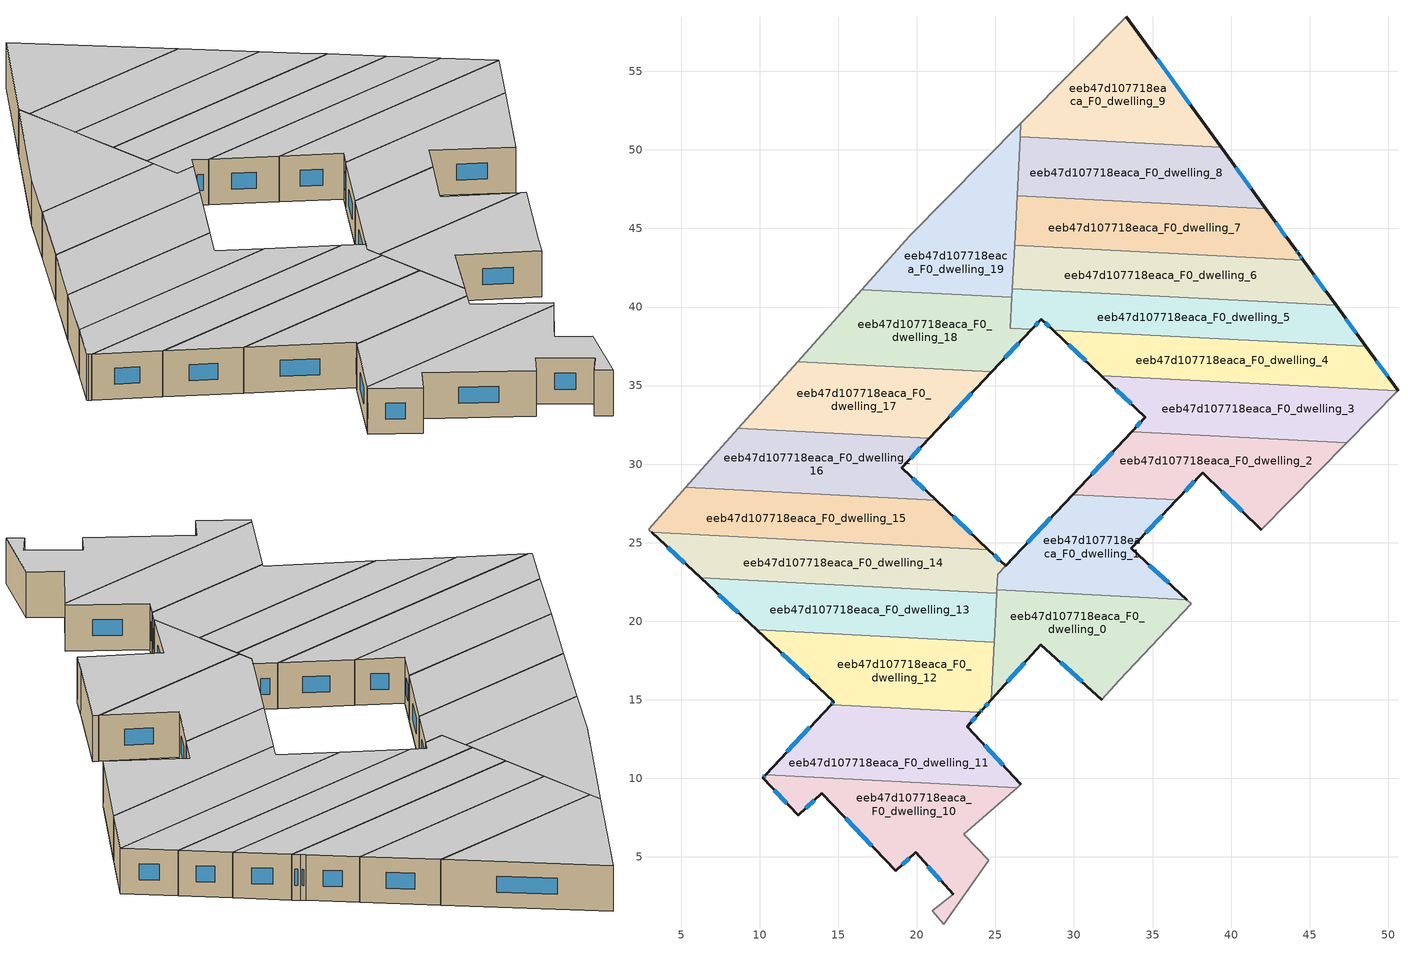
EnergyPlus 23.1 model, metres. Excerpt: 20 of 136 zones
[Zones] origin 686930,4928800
eeb47d107718eaca_F0_dwelling_0
 floor ground (EU_floor_Construction): 37.18,21.38 37.46,21.12 32.88,16.23 31.78,15.01 27.9,18.51 24.72,14.99 25.09,22 z0
 wall outside (EU_wall_Construction): 24.72,14.99 27.9,18.51 31.78,15.01 z0:3
 wall to eeb47d107718eaca_F0_dwelling_1 (EU_wall_Construction): 37.18,21.38 25.09,22 z0:3
 wall adiabatic (EU_wall_Construction): 31.78,15.01 32.88,16.23 37.46,21.12 37.18,21.38 z0:3
 wall to eeb47d107718eaca_F0_dwelling_12 (EU_wall_Construction): 24.91,18.67 24.72,14.99 z0:3
 wall to eeb47d107718eaca_F0_dwelling_13 (EU_wall_Construction): 25.07,21.78 24.91,18.67 z0:3
 wall to eeb47d107718eaca_F0_dwelling_14 (EU_wall_Construction): 25.09,22 25.08,21.78 z0:3
 window (EU_Window_Construction): 29.16,17.38 30.52,16.15 / 25.76,16.14 26.86,17.37 z0.98:2.02
 ceiling to eeb47d107718eaca_F1_dwelling_0 (EU_floor_Construction): 32.88,16.23 37.46,21.12 37.18,21.38 25.09,22 24.72,14.99 27.9,18.51 31.78,15.01 z3
eeb47d107718eaca_F0_dwelling_1
 floor ground (EU_floor_Construction): 36.55,27.72 33.64,24.63 37.18,21.38 25.09,22 25.14,22.98 29.91,28.06 z0
 wall outside (EU_wall_Construction): 37.18,21.38 33.64,24.63 36.55,27.72 / 29.91,28.06 25.65,23.52 z0:3
 wall to eeb47d107718eaca_F0_dwelling_2 (EU_wall_Construction): 36.55,27.72 29.91,28.06 z0:3
 wall to eeb47d107718eaca_F0_dwelling_14 (EU_wall_Construction): 25.65,23.52 25.14,22.98 25.09,22 z0:3
 window (EU_Window_Construction): 34.59,25.64 35.61,26.71 / 36.03,22.43 34.79,23.57 / 28.52,26.59 27.03,25 z0.98:2.02
 ceiling to eeb47d107718eaca_F1_dwelling_1 (EU_floor_Construction): 37.18,21.38 33.64,24.63 36.55,27.72 29.91,28.06 25.14,22.98 25.09,22 z3
eeb47d107718eaca_F0_dwelling_10
 floor ground (EU_floor_Construction): 26.38,9.42 22.98,6.44 24.58,4.78 21.7,0.7 20.98,1.57 22.31,2.61 19.94,5.29 18.66,4.11 13.96,9.07 12.45,7.63 10.18,10.03 10.38,10.24 z0
 wall outside (EU_wall_Construction): 10.38,10.24 10.18,10.03 12.45,7.63 13.96,9.07 18.66,4.11 19.94,5.29 22.31,2.61 z0:3
 wall to eeb47d107718eaca_F0_dwelling_11 (EU_wall_Construction): 26.38,9.42 10.38,10.24 z0:3
 wall adiabatic (EU_wall_Construction): 22.31,2.61 20.98,1.57 21.7,0.7 24.58,4.78 22.98,6.44 26.38,9.42 z0:3
 window (EU_Window_Construction): 20.71,4.41 21.54,3.48 / 19.07,4.49 19.52,4.9 / 15.49,7.45 17.13,5.72 / 12.94,8.1 13.47,8.6 / 10.92,9.25 11.71,8.41 / 10.31,10.17 10.24,10.1 z0.98:2.02
 ceiling to eeb47d107718eaca_F1_dwelling_10 (EU_floor_Construction): 24.58,4.78 22.98,6.44 26.38,9.42 10.38,10.24 10.18,10.03 12.45,7.63 13.96,9.07 18.66,4.11 19.94,5.29 22.31,2.61 20.98,1.57 21.7,0.7 z3
eeb47d107718eaca_F0_dwelling_11
 floor ground (EU_floor_Construction): 24.01,14.19 23.2,13.29 26.63,9.63 26.38,9.42 10.38,10.24 14.54,14.68 z0
 wall outside (EU_wall_Construction): 14.54,14.68 10.38,10.24 / 26.63,9.63 23.2,13.29 24.01,14.19 z0:3
 wall to eeb47d107718eaca_F0_dwelling_12 (EU_wall_Construction): 24.01,14.19 14.54,14.68 z0:3
 wall adiabatic (EU_wall_Construction): 26.38,9.42 26.63,9.63 z0:3
 window (EU_Window_Construction): 13.19,13.24 11.73,11.69 / 23.46,13.59 23.74,13.9 / 25.51,10.83 24.31,12.1 z0.98:2.02
 ceiling to eeb47d107718eaca_F1_dwelling_11 (EU_floor_Construction): 26.63,9.63 23.2,13.29 24.01,14.19 14.54,14.68 10.38,10.24 26.38,9.42 z3
eeb47d107718eaca_F0_dwelling_12
 floor ground (EU_floor_Construction): 24.91,18.67 24.72,14.99 24.18,14.38 24.01,14.19 14.54,14.68 14.72,14.88 9.8,19.45 z0
 wall outside (EU_wall_Construction): 9.8,19.45 14.72,14.88 14.54,14.68 / 24.01,14.19 24.18,14.38 24.72,14.99 z0:3
 wall to eeb47d107718eaca_F0_dwelling_13 (EU_wall_Construction): 24.91,18.67 9.8,19.45 z0:3
 window (EU_Window_Construction): 11.4,17.96 13.12,16.36 / 24.36,14.58 24.55,14.79 / 24.06,14.26 24.12,14.32 / 14.66,14.81 14.6,14.75 z0.98:2.02
 ceiling to eeb47d107718eaca_F1_dwelling_12 (EU_floor_Construction): 24.18,14.38 24.72,14.99 24.91,18.67 9.8,19.45 14.72,14.88 14.54,14.68 24.01,14.19 z3
eeb47d107718eaca_F0_dwelling_13
 floor ground (EU_floor_Construction): 25.07,21.78 24.91,18.67 9.8,19.45 6.25,22.76 z0
 wall outside (EU_wall_Construction): 6.25,22.76 9.8,19.45 z0:3
 wall to eeb47d107718eaca_F0_dwelling_14 (EU_wall_Construction): 25.07,21.78 6.25,22.76 z0:3
 window (EU_Window_Construction): 7.4,21.68 8.64,20.53 z0.98:2.02
 ceiling to eeb47d107718eaca_F1_dwelling_13 (EU_floor_Construction): 24.91,18.67 25.07,21.78 6.25,22.76 9.8,19.45 z3
eeb47d107718eaca_F0_dwelling_14
 floor ground (EU_floor_Construction): 24.56,24.55 25.65,23.52 25.14,22.98 25.07,21.78 6.25,22.76 3.12,25.66 z0
 wall outside (EU_wall_Construction): 25.65,23.52 24.56,24.55 / 3.12,25.66 6.25,22.76 z0:3
 wall to eeb47d107718eaca_F0_dwelling_15 (EU_wall_Construction): 24.56,24.55 3.12,25.66 z0:3
 window (EU_Window_Construction): 25.29,23.86 24.91,24.22 / 4.14,24.72 5.23,23.7 z0.98:2.02
 ceiling to eeb47d107718eaca_F1_dwelling_14 (EU_floor_Construction): 25.07,21.78 25.14,22.98 25.65,23.52 24.56,24.55 3.12,25.66 6.25,22.76 z3
eeb47d107718eaca_F0_dwelling_15
 floor ground (EU_floor_Construction): 21.22,27.7 24.56,24.55 3.12,25.66 3.01,25.77 2.92,25.86 5.3,28.53 z0
 wall outside (EU_wall_Construction): 24.56,24.55 21.22,27.7 z0:3
 wall adiabatic (EU_wall_Construction): 5.3,28.53 2.92,25.86 3.01,25.77 3.12,25.66 z0:3
 wall to eeb47d107718eaca_F0_dwelling_16 (EU_wall_Construction): 21.22,27.7 5.3,28.53 z0:3
 window (EU_Window_Construction): 23.47,25.58 22.31,26.68 z0.98:2.02
 ceiling to eeb47d107718eaca_F1_dwelling_15 (EU_floor_Construction): 24.56,24.55 21.22,27.7 5.3,28.53 2.92,25.86 3.01,25.77 3.12,25.66 z3
eeb47d107718eaca_F0_dwelling_16
 floor ground (EU_floor_Construction): 20.79,31.65 19.03,29.77 21.22,27.7 5.3,28.53 8.63,32.28 z0
 wall outside (EU_wall_Construction): 21.22,27.7 19.03,29.77 20.79,31.65 z0:3
 wall to eeb47d107718eaca_F0_dwelling_17 (EU_wall_Construction): 20.79,31.65 8.63,32.28 z0:3
 wall adiabatic (EU_wall_Construction): 8.63,32.28 5.3,28.53 z0:3
 window (EU_Window_Construction): 19.6,30.38 20.22,31.04 / 20.51,28.38 19.74,29.1 z0.98:2.02
 ceiling to eeb47d107718eaca_F1_dwelling_16 (EU_floor_Construction): 21.22,27.7 19.03,29.77 20.79,31.65 8.63,32.28 5.3,28.53 z3
eeb47d107718eaca_F0_dwelling_17
 floor ground (EU_floor_Construction): 24.78,35.88 20.79,31.65 8.63,32.28 12.41,36.52 z0
 wall outside (EU_wall_Construction): 20.79,31.65 24.78,35.88 z0:3
 wall to eeb47d107718eaca_F0_dwelling_18 (EU_wall_Construction): 24.78,35.88 12.41,36.52 z0:3
 wall adiabatic (EU_wall_Construction): 12.41,36.52 8.63,32.28 z0:3
 window (EU_Window_Construction): 22.09,33.02 23.48,34.5 z0.98:2.02
 ceiling to eeb47d107718eaca_F1_dwelling_17 (EU_floor_Construction): 20.79,31.65 24.78,35.88 12.41,36.52 8.63,32.28 z3
eeb47d107718eaca_F0_dwelling_18
 floor ground (EU_floor_Construction): 26.05,40.61 25.95,38.66 27.33,38.59 24.78,35.88 12.41,36.52 16.49,41.1 z0
 wall outside (EU_wall_Construction): 24.78,35.88 27.33,38.59 z0:3
 wall adiabatic (EU_wall_Construction): 16.49,41.1 12.41,36.52 z0:3
 wall to eeb47d107718eaca_F0_dwelling_19 (EU_wall_Construction): 26.05,40.61 16.49,41.1 z0:3
 wall to eeb47d107718eaca_F0_dwelling_5 (EU_wall_Construction): 27.33,38.59 25.95,38.66 26.05,40.61 z0:3
 window (EU_Window_Construction): 25.61,36.76 26.5,37.71 z0.98:2.02
 ceiling to eeb47d107718eaca_F1_dwelling_18 (EU_floor_Construction): 24.78,35.88 27.33,38.59 25.95,38.66 26.05,40.61 16.49,41.1 12.41,36.52 z3
eeb47d107718eaca_F0_dwelling_19
 floor ground (EU_floor_Construction): 26.62,51.71 26.05,40.61 16.49,41.1 19.55,44.54 z0
 wall adiabatic (EU_wall_Construction): 26.62,51.71 19.55,44.54 16.49,41.1 z0:3
 wall to eeb47d107718eaca_F0_dwelling_8 (EU_wall_Construction): 26.38,47.08 26.58,50.84 z0:3
 wall to eeb47d107718eaca_F0_dwelling_6 (EU_wall_Construction): 26.08,41.17 26.22,43.93 z0:3
 wall to eeb47d107718eaca_F0_dwelling_9 (EU_wall_Construction): 26.58,50.84 26.62,51.71 z0:3
 wall to eeb47d107718eaca_F0_dwelling_7 (EU_wall_Construction): 26.22,43.93 26.38,47.08 z0:3
 wall to eeb47d107718eaca_F0_dwelling_5 (EU_wall_Construction): 26.05,40.61 26.08,41.17 z0:3
 ceiling to eeb47d107718eaca_F1_dwelling_19 (EU_floor_Construction): 26.05,40.61 26.62,51.71 19.55,44.54 16.49,41.1 z3
eeb47d107718eaca_F0_dwelling_2
 floor ground (EU_floor_Construction): 47.38,31.37 41.92,25.83 38.21,29.46 36.55,27.72 29.91,28.06 33.68,32.08 z0
 wall outside (EU_wall_Construction): 33.68,32.08 29.91,28.06 / 36.55,27.72 38.21,29.46 41.92,25.83 z0:3
 wall to eeb47d107718eaca_F0_dwelling_3 (EU_wall_Construction): 47.38,31.37 33.68,32.08 z0:3
 wall adiabatic (EU_wall_Construction): 41.92,25.83 47.38,31.37 z0:3
 window (EU_Window_Construction): 32.46,30.77 31.14,29.37 / 39.41,28.28 40.71,27.01 / 37.09,28.29 37.67,28.9 z0.98:2.02
 ceiling to eeb47d107718eaca_F1_dwelling_2 (EU_floor_Construction): 41.92,25.83 47.38,31.37 33.68,32.08 29.91,28.06 36.55,27.72 38.21,29.46 z3
eeb47d107718eaca_F0_dwelling_3
 floor ground (EU_floor_Construction): 50.62,34.66 47.38,31.37 33.68,32.08 34.55,32.99 31.74,35.64 z0
 wall outside (EU_wall_Construction): 31.74,35.64 34.55,32.99 33.68,32.08 z0:3
 wall to eeb47d107718eaca_F0_dwelling_4 (EU_wall_Construction): 50.62,34.66 31.74,35.64 z0:3
 wall adiabatic (EU_wall_Construction): 47.38,31.37 50.62,34.66 z0:3
 window (EU_Window_Construction): 32.65,34.78 33.63,33.85 / 34.27,32.7 33.96,32.37 z0.98:2.02
 ceiling to eeb47d107718eaca_F1_dwelling_3 (EU_floor_Construction): 47.38,31.37 50.62,34.66 31.74,35.64 34.55,32.99 33.68,32.08 z3
eeb47d107718eaca_F0_dwelling_4
 floor ground (EU_floor_Construction): 48.58,37.49 50.62,34.66 31.74,35.64 28.68,38.52 z0
 wall outside (EU_wall_Construction): 28.68,38.52 31.74,35.64 / 50.63,34.66 48.58,37.49 z0:3
 wall to eeb47d107718eaca_F0_dwelling_5 (EU_wall_Construction): 48.58,37.49 28.68,38.52 z0:3
 window (EU_Window_Construction): 29.67,37.58 30.74,36.58 / 49.96,35.58 49.24,36.57 z0.98:2.02
 ceiling to eeb47d107718eaca_F1_dwelling_4 (EU_floor_Construction): 50.62,34.66 48.58,37.49 28.68,38.52 31.74,35.64 z3
eeb47d107718eaca_F0_dwelling_5
 floor ground (EU_floor_Construction): 46.68,40.1 48.58,37.49 28.68,38.52 27.93,39.22 27.33,38.59 25.95,38.66 26.08,41.17 z0
 wall outside (EU_wall_Construction): 27.33,38.59 27.93,39.22 28.68,38.52 / 48.58,37.49 46.68,40.1 z0:3
 wall to eeb47d107718eaca_F0_dwelling_6 (EU_wall_Construction): 46.68,40.1 26.08,41.17 z0:3
 window (EU_Window_Construction): 27.52,38.8 27.73,39.02 / 47.96,38.34 47.3,39.25 / 28.17,39 28.43,38.75 z0.98:2.02
 ceiling to eeb47d107718eaca_F1_dwelling_5 (EU_floor_Construction): 48.58,37.49 46.68,40.1 26.08,41.17 25.95,38.66 27.33,38.59 27.93,39.22 28.68,38.52 z3
eeb47d107718eaca_F0_dwelling_6
 floor ground (EU_floor_Construction): 44.6,42.98 46.68,40.1 26.08,41.17 26.22,43.93 z0
 wall outside (EU_wall_Construction): 46.68,40.1 44.6,42.98 z0:3
 wall to eeb47d107718eaca_F0_dwelling_7 (EU_wall_Construction): 44.6,42.98 26.22,43.93 z0:3
 window (EU_Window_Construction): 46,41.04 45.28,42.04 z0.98:2.02
 ceiling to eeb47d107718eaca_F1_dwelling_6 (EU_floor_Construction): 46.68,40.1 44.6,42.98 26.22,43.93 26.08,41.17 z3
eeb47d107718eaca_F0_dwelling_7
 floor ground (EU_floor_Construction): 42.21,46.26 44.12,43.63 44.3,43.39 44.6,42.98 26.22,43.93 26.39,47.08 z0
 wall outside (EU_wall_Construction): 44.6,42.98 44.3,43.39 44.12,43.63 42.21,46.26 z0:3
 wall to eeb47d107718eaca_F0_dwelling_8 (EU_wall_Construction): 42.21,46.26 26.39,47.08 z0:3
 window (EU_Window_Construction): 43.5,44.49 42.83,45.4 / 44.24,43.47 44.18,43.56 / 44.5,43.11 44.39,43.26 z0.98:2.02
 ceiling to eeb47d107718eaca_F1_dwelling_7 (EU_floor_Construction): 44.6,42.98 44.3,43.39 44.12,43.63 42.21,46.26 26.39,47.08 26.22,43.93 z3
eeb47d107718eaca_F0_dwelling_8
 floor ground (EU_floor_Construction): 39.37,50.18 42.21,46.26 26.39,47.08 26.58,50.84 z0
 wall outside (EU_wall_Construction): 42.21,46.26 39.37,50.18 z0:3
 wall to eeb47d107718eaca_F0_dwelling_9 (EU_wall_Construction): 39.37,50.18 26.58,50.84 z0:3
 window (EU_Window_Construction): 41.29,47.53 40.29,48.9 z0.98:2.02
 ceiling to eeb47d107718eaca_F1_dwelling_8 (EU_floor_Construction): 42.21,46.26 39.37,50.18 26.58,50.84 26.39,47.08 z3
eeb47d107718eaca_F0_dwelling_9
 floor ground (EU_floor_Construction): 33.33,58.49 39.37,50.18 26.58,50.84 26.62,51.71 z0
 wall outside (EU_wall_Construction): 39.37,50.18 33.33,58.49 z0:3
 wall adiabatic (EU_wall_Construction): 33.33,58.49 26.62,51.71 z0:3
 window (EU_Window_Construction): 37.4,52.88 35.29,55.79 z0.98:2.02
 ceiling to eeb47d107718eaca_F1_dwelling_9 (EU_floor_Construction): 39.37,50.18 33.33,58.49 26.62,51.71 26.58,50.84 z3
[Building]
EU S2 Campaign: North Axis=0; Terrain=City; Solar Distribution=FullExterior
[Site:Location]
Bologna: Latitude=44.5; Longitude=11.25; Time Zone=1; Elevation=37
[SizingPeriod:WeatherFileDays]
AnnualSizingPeriod: Begin Month=1; Begin Day of Month=1; End Month=12; End Day of Month=31; Day of Week for Start Day=Monday; Use Weather File Daylight Saving Period=No; Use Weather File Rain and Snow Indicators=No
[MATERIAL]
EU_InternalMass_Material: Roughness=MediumRough; Thickness=0.1; Conductivity=1; Density=1800; Specific Heat=900; Thermal Absorptance=0.9; Solar Absorptance=0.7; Visible Absorptance=0.7
[MATERIAL:NOMASS] Roughness=MediumRough; Thermal Absorptance=0.9; Solar Absorptance=0.7; Visible Absorptance=0.7
Name | Thermal Resistance
EU_wall_NoMass | 0.905828
EU_floor_NoMass | 0.67114
[WINDOWMATERIAL:SIMPLEGLAZINGSYSTEM]
EU_Window_SimpleGlazing: UFactor=4.52486; Solar Heat Gain Coefficient=0.85; Visible Transmittance=0.85
[CONSTRUCTION]
EU_wall_Construction: EU_wall_NoMass
EU_floor_Construction: EU_floor_NoMass
EU_Window_Construction: EU_Window_SimpleGlazing
EU_InternalMass_Construction: EU_InternalMass_Material
[ZONE] Type=1; Multiplier=1; Ceiling Height=autocalculate; Floor Area=autocalculate; Part of Total Floor Area=Yes
Name | Volume
eeb47d107718eaca_F0_dwelling_0; eeb47d107718eaca_F0_dwelling_3 | 161.837
eeb47d107718eaca_F0_dwelling_1 | 153.337
eeb47d107718eaca_F0_dwelling_10 | 169.33
eeb47d107718eaca_F0_dwelling_11 | 171.357
eeb47d107718eaca_F0_dwelling_12 | 167.805
eeb47d107718eaca_F0_dwelling_13 | 158.906
eeb47d107718eaca_F0_dwelling_14 | 168.647
eeb47d107718eaca_F0_dwelling_15 | 168.327
eeb47d107718eaca_F0_dwelling_16 | 153.591
eeb47d107718eaca_F0_dwelling_17 | 163.279
eeb47d107718eaca_F0_dwelling_18 | 166.642
eeb47d107718eaca_F0_dwelling_19 | 163.286
eeb47d107718eaca_F0_dwelling_2 | 169.625
eeb47d107718eaca_F0_dwelling_4 | 158.439
eeb47d107718eaca_F0_dwelling_5 | 161.797
eeb47d107718eaca_F0_dwelling_6 | 161.882
eeb47d107718eaca_F0_dwelling_7 | 161.818
eeb47d107718eaca_F0_dwelling_8 | 161.856
eeb47d107718eaca_F0_dwelling_9 | 161.828
[INTERNALMASS] Construction=EU_InternalMass_Construction
Name | Zone or ZoneList | Surface Area
eeb47d107718eaca_F0_dwelling_0_EU_InternalMass | eeb47d107718eaca_F0_dwelling_0 | 53.945
eeb47d107718eaca_F0_dwelling_1_EU_InternalMass | eeb47d107718eaca_F0_dwelling_1 | 51.1149
eeb47d107718eaca_F0_dwelling_2_EU_InternalMass | eeb47d107718eaca_F0_dwelling_2 | 56.54
eeb47d107718eaca_F0_dwelling_3_EU_InternalMass | eeb47d107718eaca_F0_dwelling_3 | 53.946
eeb47d107718eaca_F0_dwelling_4_EU_InternalMass | eeb47d107718eaca_F0_dwelling_4 | 52.8229
eeb47d107718eaca_F0_dwelling_5_EU_InternalMass | eeb47d107718eaca_F0_dwelling_5 | 53.9326
eeb47d107718eaca_F0_dwelling_6_EU_InternalMass | eeb47d107718eaca_F0_dwelling_6 | 53.9607
eeb47d107718eaca_F0_dwelling_7_EU_InternalMass | eeb47d107718eaca_F0_dwelling_7 | 53.9396
eeb47d107718eaca_F0_dwelling_8_EU_InternalMass | eeb47d107718eaca_F0_dwelling_8 | 53.9521
eeb47d107718eaca_F0_dwelling_9_EU_InternalMass | eeb47d107718eaca_F0_dwelling_9 | 53.9428
eeb47d107718eaca_F0_dwelling_10_EU_InternalMass | eeb47d107718eaca_F0_dwelling_10 | 56.4409
eeb47d107718eaca_F0_dwelling_11_EU_InternalMass | eeb47d107718eaca_F0_dwelling_11 | 57.1203
eeb47d107718eaca_F0_dwelling_12_EU_InternalMass | eeb47d107718eaca_F0_dwelling_12 | 55.937
eeb47d107718eaca_F0_dwelling_13_EU_InternalMass | eeb47d107718eaca_F0_dwelling_13 | 52.968
eeb47d107718eaca_F0_dwelling_14_EU_InternalMass | eeb47d107718eaca_F0_dwelling_14 | 56.2178
eeb47d107718eaca_F0_dwelling_15_EU_InternalMass | eeb47d107718eaca_F0_dwelling_15 | 56.1121
eeb47d107718eaca_F0_dwelling_16_EU_InternalMass | eeb47d107718eaca_F0_dwelling_16 | 51.1943
eeb47d107718eaca_F0_dwelling_17_EU_InternalMass | eeb47d107718eaca_F0_dwelling_17 | 54.4264
eeb47d107718eaca_F0_dwelling_18_EU_InternalMass | eeb47d107718eaca_F0_dwelling_18 | 55.5489
eeb47d107718eaca_F0_dwelling_19_EU_InternalMass | eeb47d107718eaca_F0_dwelling_19 | 54.4284
[OTHEREQUIPMENT] Fuel Type=Electricity; Design Level Calculation Method=Watts/Area; Power per Zone Floor Area=1; Fraction Latent=0; Fraction Radiant=0; Fraction Lost=0; Carbon Dioxide Generation Rate=0; EndUse Subcategory=EU_Step8_InternalGains
Name | Zone or ZoneList or Space or SpaceList | Schedule
EU_Step8_InternalGain_eeb47d107718eaca_F0_dwelling_0_f000 | eeb47d107718eaca_F0_dwelling_0 | EU_Step8_GainSchedule_eeb47d107718eaca_F0_dwelling_0_f000
EU_Step8_InternalGain_eeb47d107718eaca_F0_dwelling_1_f000 | eeb47d107718eaca_F0_dwelling_1 | EU_Step8_GainSchedule_eeb47d107718eaca_F0_dwelling_1_f000
EU_Step8_InternalGain_eeb47d107718eaca_F0_dwelling_2_f000 | eeb47d107718eaca_F0_dwelling_2 | EU_Step8_GainSchedule_eeb47d107718eaca_F0_dwelling_2_f000
EU_Step8_InternalGain_eeb47d107718eaca_F0_dwelling_3_f000 | eeb47d107718eaca_F0_dwelling_3 | EU_Step8_GainSchedule_eeb47d107718eaca_F0_dwelling_3_f000
EU_Step8_InternalGain_eeb47d107718eaca_F0_dwelling_4_f000 | eeb47d107718eaca_F0_dwelling_4 | EU_Step8_GainSchedule_eeb47d107718eaca_F0_dwelling_4_f000
EU_Step8_InternalGain_eeb47d107718eaca_F0_dwelling_5_f000 | eeb47d107718eaca_F0_dwelling_5 | EU_Step8_GainSchedule_eeb47d107718eaca_F0_dwelling_5_f000
EU_Step8_InternalGain_eeb47d107718eaca_F0_dwelling_6_f000 | eeb47d107718eaca_F0_dwelling_6 | EU_Step8_GainSchedule_eeb47d107718eaca_F0_dwelling_6_f000
EU_Step8_InternalGain_eeb47d107718eaca_F0_dwelling_7_f000 | eeb47d107718eaca_F0_dwelling_7 | EU_Step8_GainSchedule_eeb47d107718eaca_F0_dwelling_7_f000
EU_Step8_InternalGain_eeb47d107718eaca_F0_dwelling_8_f000 | eeb47d107718eaca_F0_dwelling_8 | EU_Step8_GainSchedule_eeb47d107718eaca_F0_dwelling_8_f000
EU_Step8_InternalGain_eeb47d107718eaca_F0_dwelling_9_f000 | eeb47d107718eaca_F0_dwelling_9 | EU_Step8_GainSchedule_eeb47d107718eaca_F0_dwelling_9_f000
EU_Step8_InternalGain_eeb47d107718eaca_F0_dwelling_10_f000 | eeb47d107718eaca_F0_dwelling_10 | EU_Step8_GainSchedule_eeb47d107718eaca_F0_dwelling_10_f000
EU_Step8_InternalGain_eeb47d107718eaca_F0_dwelling_11_f000 | eeb47d107718eaca_F0_dwelling_11 | EU_Step8_GainSchedule_eeb47d107718eaca_F0_dwelling_11_f000
EU_Step8_InternalGain_eeb47d107718eaca_F0_dwelling_12_f000 | eeb47d107718eaca_F0_dwelling_12 | EU_Step8_GainSchedule_eeb47d107718eaca_F0_dwelling_12_f000
EU_Step8_InternalGain_eeb47d107718eaca_F0_dwelling_13_f000 | eeb47d107718eaca_F0_dwelling_13 | EU_Step8_GainSchedule_eeb47d107718eaca_F0_dwelling_13_f000
EU_Step8_InternalGain_eeb47d107718eaca_F0_dwelling_14_f000 | eeb47d107718eaca_F0_dwelling_14 | EU_Step8_GainSchedule_eeb47d107718eaca_F0_dwelling_14_f000
EU_Step8_InternalGain_eeb47d107718eaca_F0_dwelling_15_f000 | eeb47d107718eaca_F0_dwelling_15 | EU_Step8_GainSchedule_eeb47d107718eaca_F0_dwelling_15_f000
EU_Step8_InternalGain_eeb47d107718eaca_F0_dwelling_16_f000 | eeb47d107718eaca_F0_dwelling_16 | EU_Step8_GainSchedule_eeb47d107718eaca_F0_dwelling_16_f000
EU_Step8_InternalGain_eeb47d107718eaca_F0_dwelling_17_f000 | eeb47d107718eaca_F0_dwelling_17 | EU_Step8_GainSchedule_eeb47d107718eaca_F0_dwelling_17_f000
EU_Step8_InternalGain_eeb47d107718eaca_F0_dwelling_18_f000 | eeb47d107718eaca_F0_dwelling_18 | EU_Step8_GainSchedule_eeb47d107718eaca_F0_dwelling_18_f000
EU_Step8_InternalGain_eeb47d107718eaca_F0_dwelling_19_f000 | eeb47d107718eaca_F0_dwelling_19 | EU_Step8_GainSchedule_eeb47d107718eaca_F0_dwelling_19_f000
[ZONEVENTILATION:DESIGNFLOWRATE] Schedule=EU_AlwaysOn; Design Flow Rate Calculation Method=AirChanges/Hour; Air Changes per Hour=0.73129; Ventilation Type=Natural; Fan Pressure Rise=0; Fan Total Efficiency=1; Constant Term Coefficient=1; Temperature Term Coefficient=0; Velocity Term Coefficient=0; Velocity Squared Term Coefficient=0; Minimum Indoor Temperature=-100; Maximum Indoor Temperature=100; Delta Temperature=-100; Minimum Outdoor Temperature=-100; Maximum Outdoor Temperature=100; Maximum Wind Speed=40
Name | Zone or ZoneList or Space or SpaceList
EU_ConstantAir_eeb47d107718eaca_F0_dwelling_0 | eeb47d107718eaca_F0_dwelling_0
EU_ConstantAir_eeb47d107718eaca_F0_dwelling_1 | eeb47d107718eaca_F0_dwelling_1
EU_ConstantAir_eeb47d107718eaca_F0_dwelling_2 | eeb47d107718eaca_F0_dwelling_2
EU_ConstantAir_eeb47d107718eaca_F0_dwelling_3 | eeb47d107718eaca_F0_dwelling_3
EU_ConstantAir_eeb47d107718eaca_F0_dwelling_4 | eeb47d107718eaca_F0_dwelling_4
EU_ConstantAir_eeb47d107718eaca_F0_dwelling_5 | eeb47d107718eaca_F0_dwelling_5
EU_ConstantAir_eeb47d107718eaca_F0_dwelling_6 | eeb47d107718eaca_F0_dwelling_6
EU_ConstantAir_eeb47d107718eaca_F0_dwelling_7 | eeb47d107718eaca_F0_dwelling_7
EU_ConstantAir_eeb47d107718eaca_F0_dwelling_8 | eeb47d107718eaca_F0_dwelling_8
EU_ConstantAir_eeb47d107718eaca_F0_dwelling_9 | eeb47d107718eaca_F0_dwelling_9
EU_ConstantAir_eeb47d107718eaca_F0_dwelling_10 | eeb47d107718eaca_F0_dwelling_10
EU_ConstantAir_eeb47d107718eaca_F0_dwelling_11 | eeb47d107718eaca_F0_dwelling_11
EU_ConstantAir_eeb47d107718eaca_F0_dwelling_12 | eeb47d107718eaca_F0_dwelling_12
EU_ConstantAir_eeb47d107718eaca_F0_dwelling_13 | eeb47d107718eaca_F0_dwelling_13
EU_ConstantAir_eeb47d107718eaca_F0_dwelling_14 | eeb47d107718eaca_F0_dwelling_14
EU_ConstantAir_eeb47d107718eaca_F0_dwelling_15 | eeb47d107718eaca_F0_dwelling_15
EU_ConstantAir_eeb47d107718eaca_F0_dwelling_16 | eeb47d107718eaca_F0_dwelling_16
EU_ConstantAir_eeb47d107718eaca_F0_dwelling_17 | eeb47d107718eaca_F0_dwelling_17
EU_ConstantAir_eeb47d107718eaca_F0_dwelling_18 | eeb47d107718eaca_F0_dwelling_18
EU_ConstantAir_eeb47d107718eaca_F0_dwelling_19 | eeb47d107718eaca_F0_dwelling_19
[HVACTEMPLATE:THERMOSTAT] Constant Heating Setpoint=20; Constant Cooling Setpoint=50
EU_HeatOnly_eeb47d107718eaca_F0_dwelling_0; EU_HeatOnly_eeb47d107718eaca_F0_dwelling_1; EU_HeatOnly_eeb47d107718eaca_F0_dwelling_2; EU_HeatOnly_eeb47d107718eaca_F0_dwelling_3; EU_HeatOnly_eeb47d107718eaca_F0_dwelling_4; EU_HeatOnly_eeb47d107718eaca_F0_dwelling_5; EU_HeatOnly_eeb47d107718eaca_F0_dwelling_6; EU_HeatOnly_eeb47d107718eaca_F0_dwelling_7; EU_HeatOnly_eeb47d107718eaca_F0_dwelling_8; EU_HeatOnly_eeb47d107718eaca_F0_dwelling_9; EU_HeatOnly_eeb47d107718eaca_F0_dwelling_10; EU_HeatOnly_eeb47d107718eaca_F0_dwelling_11; EU_HeatOnly_eeb47d107718eaca_F0_dwelling_12; EU_HeatOnly_eeb47d107718eaca_F0_dwelling_13; EU_HeatOnly_eeb47d107718eaca_F0_dwelling_14; EU_HeatOnly_eeb47d107718eaca_F0_dwelling_15; EU_HeatOnly_eeb47d107718eaca_F0_dwelling_16; EU_HeatOnly_eeb47d107718eaca_F0_dwelling_17; EU_HeatOnly_eeb47d107718eaca_F0_dwelling_18; EU_HeatOnly_eeb47d107718eaca_F0_dwelling_19; EU_HeatOnly_eeb47d107718eaca_F1_dwelling_0; EU_HeatOnly_eeb47d107718eaca_F1_dwelling_1; EU_HeatOnly_eeb47d107718eaca_F1_dwelling_2; EU_HeatOnly_eeb47d107718eaca_F1_dwelling_3; EU_HeatOnly_eeb47d107718eaca_F1_dwelling_4; EU_HeatOnly_eeb47d107718eaca_F1_dwelling_5; EU_HeatOnly_eeb47d107718eaca_F1_dwelling_6; EU_HeatOnly_eeb47d107718eaca_F1_dwelling_7; EU_HeatOnly_eeb47d107718eaca_F1_dwelling_8; EU_HeatOnly_eeb47d107718eaca_F1_dwelling_9; EU_HeatOnly_eeb47d107718eaca_F1_dwelling_10; EU_HeatOnly_eeb47d107718eaca_F1_dwelling_11; EU_HeatOnly_eeb47d107718eaca_F1_dwelling_12; EU_HeatOnly_eeb47d107718eaca_F1_dwelling_13; EU_HeatOnly_eeb47d107718eaca_F1_dwelling_14; EU_HeatOnly_eeb47d107718eaca_F1_dwelling_15; EU_HeatOnly_eeb47d107718eaca_F1_dwelling_16; EU_HeatOnly_eeb47d107718eaca_F1_dwelling_17; EU_HeatOnly_eeb47d107718eaca_F1_dwelling_18; EU_HeatOnly_eeb47d107718eaca_F1_dwelling_19; EU_HeatOnly_eeb47d107718eaca_F2_dwelling_0; EU_HeatOnly_eeb47d107718eaca_F2_dwelling_1; EU_HeatOnly_eeb47d107718eaca_F2_dwelling_2; EU_HeatOnly_eeb47d107718eaca_F2_dwelling_3; EU_HeatOnly_eeb47d107718eaca_F2_dwelling_4; EU_HeatOnly_eeb47d107718eaca_F2_dwelling_5; EU_HeatOnly_eeb47d107718eaca_F2_dwelling_6; EU_HeatOnly_eeb47d107718eaca_F2_dwelling_7; EU_HeatOnly_eeb47d107718eaca_F2_dwelling_8; EU_HeatOnly_eeb47d107718eaca_F2_dwelling_9; EU_HeatOnly_eeb47d107718eaca_F2_dwelling_10; EU_HeatOnly_eeb47d107718eaca_F2_dwelling_11; EU_HeatOnly_eeb47d107718eaca_F2_dwelling_12; EU_HeatOnly_eeb47d107718eaca_F2_dwelling_13; EU_HeatOnly_eeb47d107718eaca_F2_dwelling_14; EU_HeatOnly_eeb47d107718eaca_F2_dwelling_15; EU_HeatOnly_eeb47d107718eaca_F2_dwelling_16; EU_HeatOnly_eeb47d107718eaca_F2_dwelling_17; EU_HeatOnly_eeb47d107718eaca_F2_dwelling_18; EU_HeatOnly_eeb47d107718eaca_F2_dwelling_19; EU_HeatOnly_eeb47d107718eaca_F3_dwelling_0; EU_HeatOnly_eeb47d107718eaca_F3_dwelling_1; EU_HeatOnly_eeb47d107718eaca_F3_dwelling_2; EU_HeatOnly_eeb47d107718eaca_F3_dwelling_3; EU_HeatOnly_eeb47d107718eaca_F3_dwelling_4; EU_HeatOnly_eeb47d107718eaca_F3_dwelling_5; EU_HeatOnly_eeb47d107718eaca_F3_dwelling_6; EU_HeatOnly_eeb47d107718eaca_F3_dwelling_7; EU_HeatOnly_eeb47d107718eaca_F3_dwelling_8; EU_HeatOnly_eeb47d107718eaca_F3_dwelling_9; EU_HeatOnly_eeb47d107718eaca_F3_dwelling_10; EU_HeatOnly_eeb47d107718eaca_F3_dwelling_11; EU_HeatOnly_eeb47d107718eaca_F3_dwelling_12; EU_HeatOnly_eeb47d107718eaca_F3_dwelling_13; EU_HeatOnly_eeb47d107718eaca_F3_dwelling_14; EU_HeatOnly_eeb47d107718eaca_F3_dwelling_15; EU_HeatOnly_eeb47d107718eaca_F3_dwelling_16; EU_HeatOnly_eeb47d107718eaca_F3_dwelling_17; EU_HeatOnly_eeb47d107718eaca_F3_dwelling_18; EU_HeatOnly_eeb47d107718eaca_F4_dwelling_0; EU_HeatOnly_eeb47d107718eaca_F4_dwelling_1; EU_HeatOnly_eeb47d107718eaca_F4_dwelling_2; EU_HeatOnly_eeb47d107718eaca_F4_dwelling_3; EU_HeatOnly_eeb47d107718eaca_F4_dwelling_4; EU_HeatOnly_eeb47d107718eaca_F4_dwelling_5; EU_HeatOnly_eeb47d107718eaca_F4_dwelling_6; EU_HeatOnly_eeb47d107718eaca_F4_dwelling_7; EU_HeatOnly_eeb47d107718eaca_F4_dwelling_8; EU_HeatOnly_eeb47d107718eaca_F4_dwelling_9; EU_HeatOnly_eeb47d107718eaca_F4_dwelling_10; EU_HeatOnly_eeb47d107718eaca_F4_dwelling_11; EU_HeatOnly_eeb47d107718eaca_F4_dwelling_12; EU_HeatOnly_eeb47d107718eaca_F4_dwelling_13; EU_HeatOnly_eeb47d107718eaca_F4_dwelling_14; EU_HeatOnly_eeb47d107718eaca_F4_dwelling_15; EU_HeatOnly_eeb47d107718eaca_F4_dwelling_16; EU_HeatOnly_eeb47d107718eaca_F4_dwelling_17; EU_HeatOnly_eeb47d107718eaca_F4_dwelling_18; EU_HeatOnly_eeb47d107718eaca_F5_dwelling_0; EU_HeatOnly_eeb47d107718eaca_F5_dwelling_1; EU_HeatOnly_eeb47d107718eaca_F5_dwelling_2; EU_HeatOnly_eeb47d107718eaca_F5_dwelling_3; EU_HeatOnly_eeb47d107718eaca_F5_dwelling_4; EU_HeatOnly_eeb47d107718eaca_F5_dwelling_5; EU_HeatOnly_eeb47d107718eaca_F5_dwelling_6; EU_HeatOnly_eeb47d107718eaca_F5_dwelling_7; EU_HeatOnly_eeb47d107718eaca_F5_dwelling_8; EU_HeatOnly_eeb47d107718eaca_F5_dwelling_9; EU_HeatOnly_eeb47d107718eaca_F5_dwelling_10; EU_HeatOnly_eeb47d107718eaca_F5_dwelling_11; EU_HeatOnly_eeb47d107718eaca_F5_dwelling_12; EU_HeatOnly_eeb47d107718eaca_F5_dwelling_13; EU_HeatOnly_eeb47d107718eaca_F5_dwelling_14; EU_HeatOnly_eeb47d107718eaca_F5_dwelling_15; EU_HeatOnly_eeb47d107718eaca_F5_dwelling_16; EU_HeatOnly_eeb47d107718eaca_F5_dwelling_17; EU_HeatOnly_eeb47d107718eaca_F5_dwelling_18; EU_HeatOnly_eeb47d107718eaca_F6_dwelling_0; EU_HeatOnly_eeb47d107718eaca_F6_dwelling_1; EU_HeatOnly_eeb47d107718eaca_F6_dwelling_2; EU_HeatOnly_eeb47d107718eaca_F6_dwelling_3; EU_HeatOnly_eeb47d107718eaca_F6_dwelling_4; EU_HeatOnly_eeb47d107718eaca_F6_dwelling_5; EU_HeatOnly_eeb47d107718eaca_F6_dwelling_6; EU_HeatOnly_eeb47d107718eaca_F6_dwelling_7; EU_HeatOnly_eeb47d107718eaca_F6_dwelling_8; EU_HeatOnly_eeb47d107718eaca_F6_dwelling_9; EU_HeatOnly_eeb47d107718eaca_F6_dwelling_10; EU_HeatOnly_eeb47d107718eaca_F6_dwelling_11; EU_HeatOnly_eeb47d107718eaca_F6_dwelling_12; EU_HeatOnly_eeb47d107718eaca_F6_dwelling_13; EU_HeatOnly_eeb47d107718eaca_F6_dwelling_14; EU_HeatOnly_eeb47d107718eaca_F6_dwelling_15; EU_HeatOnly_eeb47d107718eaca_F6_dwelling_16; EU_HeatOnly_eeb47d107718eaca_F6_dwelling_17; EU_HeatOnly_eeb47d107718eaca_F6_dwelling_18
[HVACTEMPLATE:ZONE:IDEALLOADSAIRSYSTEM] System Availability Schedule=EU_AlwaysOn; Maximum Heating Supply Air Temperature=50; Minimum Cooling Supply Air Temperature=13; Maximum Heating Supply Air Humidity Ratio=0.0156; Minimum Cooling Supply Air Humidity Ratio=0.0077; Heating Limit=NoLimit; Cooling Limit=NoLimit; Heating Availability Schedule=EU_AlwaysOn; Cooling Availability Schedule=EU_CoolingOff; Dehumidification Control Type=ConstantSensibleHeatRatio; Cooling Sensible Heat Ratio=0.7; Dehumidification Setpoint=60; Humidification Control Type=None; Humidification Setpoint=30; Outdoor Air Method=None; Outdoor Air Flow Rate per Person=0.00944; Outdoor Air Flow Rate per Zone Floor Area=0; Outdoor Air Flow Rate per Zone=0; Demand Controlled Ventilation Type=None; Outdoor Air Economizer Type=NoEconomizer; Heat Recovery Type=None; Sensible Heat Recovery Effectiveness=0.7; Latent Heat Recovery Effectiveness=0.65
Name | Template Thermostat
eeb47d107718eaca_F0_dwelling_0 | EU_HeatOnly_eeb47d107718eaca_F0_dwelling_0
eeb47d107718eaca_F0_dwelling_1 | EU_HeatOnly_eeb47d107718eaca_F0_dwelling_1
eeb47d107718eaca_F0_dwelling_2 | EU_HeatOnly_eeb47d107718eaca_F0_dwelling_2
eeb47d107718eaca_F0_dwelling_3 | EU_HeatOnly_eeb47d107718eaca_F0_dwelling_3
eeb47d107718eaca_F0_dwelling_4 | EU_HeatOnly_eeb47d107718eaca_F0_dwelling_4
eeb47d107718eaca_F0_dwelling_5 | EU_HeatOnly_eeb47d107718eaca_F0_dwelling_5
eeb47d107718eaca_F0_dwelling_6 | EU_HeatOnly_eeb47d107718eaca_F0_dwelling_6
eeb47d107718eaca_F0_dwelling_7 | EU_HeatOnly_eeb47d107718eaca_F0_dwelling_7
eeb47d107718eaca_F0_dwelling_8 | EU_HeatOnly_eeb47d107718eaca_F0_dwelling_8
eeb47d107718eaca_F0_dwelling_9 | EU_HeatOnly_eeb47d107718eaca_F0_dwelling_9
eeb47d107718eaca_F0_dwelling_10 | EU_HeatOnly_eeb47d107718eaca_F0_dwelling_10
eeb47d107718eaca_F0_dwelling_11 | EU_HeatOnly_eeb47d107718eaca_F0_dwelling_11
eeb47d107718eaca_F0_dwelling_12 | EU_HeatOnly_eeb47d107718eaca_F0_dwelling_12
eeb47d107718eaca_F0_dwelling_13 | EU_HeatOnly_eeb47d107718eaca_F0_dwelling_13
eeb47d107718eaca_F0_dwelling_14 | EU_HeatOnly_eeb47d107718eaca_F0_dwelling_14
eeb47d107718eaca_F0_dwelling_15 | EU_HeatOnly_eeb47d107718eaca_F0_dwelling_15
eeb47d107718eaca_F0_dwelling_16 | EU_HeatOnly_eeb47d107718eaca_F0_dwelling_16
eeb47d107718eaca_F0_dwelling_17 | EU_HeatOnly_eeb47d107718eaca_F0_dwelling_17
eeb47d107718eaca_F0_dwelling_18 | EU_HeatOnly_eeb47d107718eaca_F0_dwelling_18
eeb47d107718eaca_F0_dwelling_19 | EU_HeatOnly_eeb47d107718eaca_F0_dwelling_19
[SIZING:ZONE] Zone Cooling Design Supply Air Temperature Input Method=SupplyAirTemperature; Zone Cooling Design Supply Air Temperature=13; Zone Heating Design Supply Air Temperature Input Method=SupplyAirTemperature; Zone Heating Design Supply Air Temperature=50; Zone Cooling Design Supply Air Humidity Ratio=0.008; Zone Heating Design Supply Air Humidity Ratio=0.008; Cooling Design Air Flow Method=DesignDay; Cooling Design Air Flow Rate=0; Cooling Minimum Air Flow per Zone Floor Area=0.000762; Cooling Minimum Air Flow=0; Cooling Minimum Air Flow Fraction=0.2; Heating Design Air Flow Method=DesignDay; Heating Design Air Flow Rate=0; Heating Maximum Air Flow per Zone Floor Area=0.002032; Heating Maximum Air Flow=0.141576; Heating Maximum Air Flow Fraction=0.3; Account for Dedicated Outdoor Air System=No; Dedicated Outdoor Air System Control Strategy=NeutralSupplyAir; Dedicated Outdoor Air Low Setpoint Temperature for Design=autosize; Dedicated Outdoor Air High Setpoint Temperature for Design=autosize; Zone Load Sizing Method=Sensible Load Only No Latent Load; Zone Latent Cooling Design Supply Air Humidity Ratio Input Method=HumidityRatioDifference; Zone Cooling Design Supply Air Humidity Ratio Difference=0.005; Zone Latent Heating Design Supply Air Humidity Ratio Input Method=HumidityRatioDifference; Zone Humidification Design Supply Air Humidity Ratio Difference=0.005
eeb47d107718eaca_F0_dwelling_0; eeb47d107718eaca_F0_dwelling_1; eeb47d107718eaca_F0_dwelling_2; eeb47d107718eaca_F0_dwelling_3; eeb47d107718eaca_F0_dwelling_4; eeb47d107718eaca_F0_dwelling_5; eeb47d107718eaca_F0_dwelling_6; eeb47d107718eaca_F0_dwelling_7; eeb47d107718eaca_F0_dwelling_8; eeb47d107718eaca_F0_dwelling_9; eeb47d107718eaca_F0_dwelling_10; eeb47d107718eaca_F0_dwelling_11; eeb47d107718eaca_F0_dwelling_12; eeb47d107718eaca_F0_dwelling_13; eeb47d107718eaca_F0_dwelling_14; eeb47d107718eaca_F0_dwelling_15; eeb47d107718eaca_F0_dwelling_16; eeb47d107718eaca_F0_dwelling_17; eeb47d107718eaca_F0_dwelling_18; eeb47d107718eaca_F0_dwelling_19
[SCHEDULE:CONSTANT]
Name | Hourly Value
EU_AlwaysOn | 1
EU_CoolingOff | 0
[SCHEDULE:FILE] Column Number=1; Rows to Skip at Top=0; Number of Hours of Data=8760; Column Separator=Comma; Interpolate to Timestep=No; Minutes per Item=60; Adjust Schedule for Daylight Savings=Yes
Name | File
EU_Step8_GainSchedule_eeb47d107718eaca_F0_dwelling_0_f000 | ../../schedules/eeb47d107718eaca/eeb47d107718eaca_F0_dwelling_0_f000_gain.csv
EU_Step8_GainSchedule_eeb47d107718eaca_F0_dwelling_1_f000 | ../../schedules/eeb47d107718eaca/eeb47d107718eaca_F0_dwelling_1_f000_gain.csv
EU_Step8_GainSchedule_eeb47d107718eaca_F0_dwelling_2_f000 | ../../schedules/eeb47d107718eaca/eeb47d107718eaca_F0_dwelling_2_f000_gain.csv
EU_Step8_GainSchedule_eeb47d107718eaca_F0_dwelling_3_f000 | ../../schedules/eeb47d107718eaca/eeb47d107718eaca_F0_dwelling_3_f000_gain.csv
EU_Step8_GainSchedule_eeb47d107718eaca_F0_dwelling_4_f000 | ../../schedules/eeb47d107718eaca/eeb47d107718eaca_F0_dwelling_4_f000_gain.csv
EU_Step8_GainSchedule_eeb47d107718eaca_F0_dwelling_5_f000 | ../../schedules/eeb47d107718eaca/eeb47d107718eaca_F0_dwelling_5_f000_gain.csv
EU_Step8_GainSchedule_eeb47d107718eaca_F0_dwelling_6_f000 | ../../schedules/eeb47d107718eaca/eeb47d107718eaca_F0_dwelling_6_f000_gain.csv
EU_Step8_GainSchedule_eeb47d107718eaca_F0_dwelling_7_f000 | ../../schedules/eeb47d107718eaca/eeb47d107718eaca_F0_dwelling_7_f000_gain.csv
EU_Step8_GainSchedule_eeb47d107718eaca_F0_dwelling_8_f000 | ../../schedules/eeb47d107718eaca/eeb47d107718eaca_F0_dwelling_8_f000_gain.csv
EU_Step8_GainSchedule_eeb47d107718eaca_F0_dwelling_9_f000 | ../../schedules/eeb47d107718eaca/eeb47d107718eaca_F0_dwelling_9_f000_gain.csv
EU_Step8_GainSchedule_eeb47d107718eaca_F0_dwelling_10_f000 | ../../schedules/eeb47d107718eaca/eeb47d107718eaca_F0_dwelling_10_f000_gain.csv
EU_Step8_GainSchedule_eeb47d107718eaca_F0_dwelling_11_f000 | ../../schedules/eeb47d107718eaca/eeb47d107718eaca_F0_dwelling_11_f000_gain.csv
EU_Step8_GainSchedule_eeb47d107718eaca_F0_dwelling_12_f000 | ../../schedules/eeb47d107718eaca/eeb47d107718eaca_F0_dwelling_12_f000_gain.csv
EU_Step8_GainSchedule_eeb47d107718eaca_F0_dwelling_13_f000 | ../../schedules/eeb47d107718eaca/eeb47d107718eaca_F0_dwelling_13_f000_gain.csv
EU_Step8_GainSchedule_eeb47d107718eaca_F0_dwelling_14_f000 | ../../schedules/eeb47d107718eaca/eeb47d107718eaca_F0_dwelling_14_f000_gain.csv
EU_Step8_GainSchedule_eeb47d107718eaca_F0_dwelling_15_f000 | ../../schedules/eeb47d107718eaca/eeb47d107718eaca_F0_dwelling_15_f000_gain.csv
EU_Step8_GainSchedule_eeb47d107718eaca_F0_dwelling_16_f000 | ../../schedules/eeb47d107718eaca/eeb47d107718eaca_F0_dwelling_16_f000_gain.csv
EU_Step8_GainSchedule_eeb47d107718eaca_F0_dwelling_17_f000 | ../../schedules/eeb47d107718eaca/eeb47d107718eaca_F0_dwelling_17_f000_gain.csv
EU_Step8_GainSchedule_eeb47d107718eaca_F0_dwelling_18_f000 | ../../schedules/eeb47d107718eaca/eeb47d107718eaca_F0_dwelling_18_f000_gain.csv
EU_Step8_GainSchedule_eeb47d107718eaca_F0_dwelling_19_f000 | ../../schedules/eeb47d107718eaca/eeb47d107718eaca_F0_dwelling_19_f000_gain.csv
